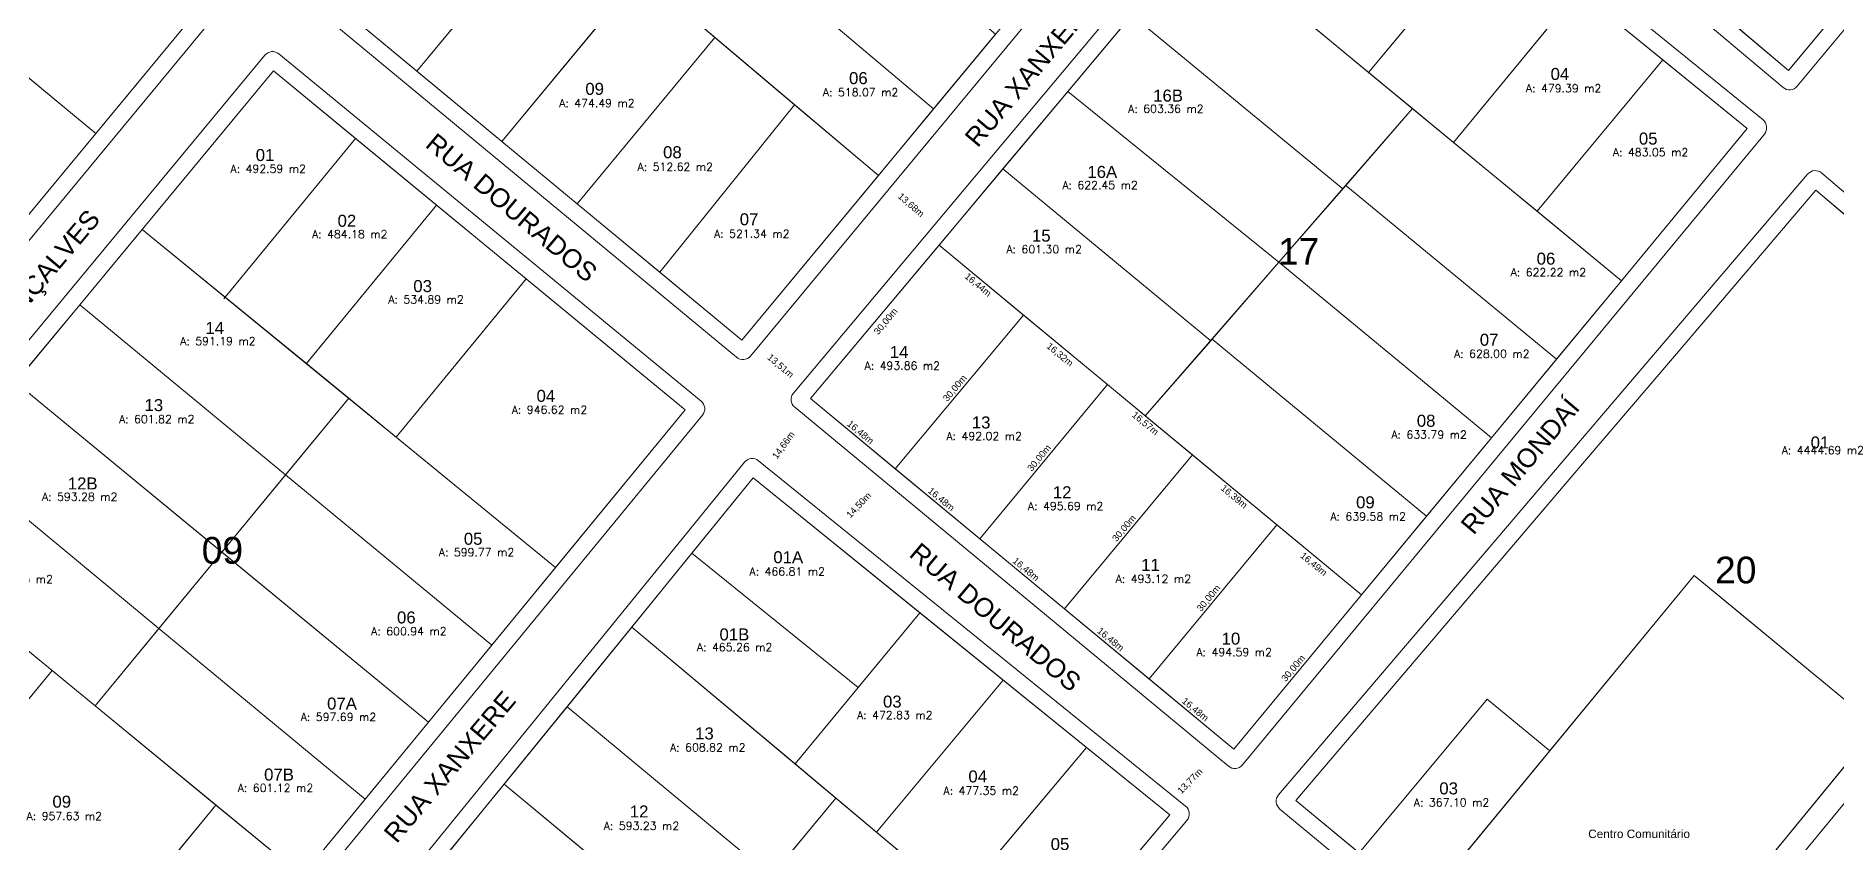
# Model space of a CAD drawing. Header units: metres. Extents: x 3808 to 8215, y 2374 to 6187.
# Drawn here: x 7565.6 to 7835.6, y 5148.4 to 5269.4 of the extents above; entities that cross this region are included whole.
import ezdxf
from ezdxf.enums import TextEntityAlignment as Align

# ---------------------------------------------------------------- set-up
doc = ezdxf.new("R2010")
doc.units = ezdxf.units.M
for name, color, linetype in [('0 - Cotas', 7, 'Continuous'), ('ESPECARQ', 7, 'Continuous'), ('Lotes_Existentes', 7, 'Continuous'), ('nlote', 7, 'Continuous'), ('NOME RUA', 7, 'Continuous'), ('n°quadra', 7, 'Continuous'), ('UNIDADE', 7, 'Continuous')]:
    doc.layers.add(name, color=color, linetype=linetype)
doc.layers.add('Lotes_Boundary', color=7, linetype='Continuous', lineweight=30)
doc.layers.add('MEIO_FIO', color=252, linetype='Continuous', lineweight=0)
doc.layers.get('UNIDADE').off()
doc.styles.add('Arial', font='arial.ttf')
doc.styles.add('REGUA100', font='arial.ttf')
doc.styles.add('REGUA60', font='romans.shx', dxfattribs={"width": 1.4})
doc.dimstyles.new('Copy(2) of ISO-25', dxfattribs={"dimtxt": 1, "dimasz": 2.5, "dimexe": 1.25, "dimexo": 0.625, "dimgap": 0.2, "dimtad": 1, "dimtoh": 1, "dimlfac": 1, "dimzin": 1, "dimtxsty": 'Arial', "dimblk": 'NONE', "dimcen": 0, "dimse1": 1, "dimse2": 1, "dimsd1": 1, "dimsd2": 1, "dimclrt": 256, "dimaunit": 1, "dimadec": 3, "dimazin": 0, "dimtfac": 1, "dimtmove": 0, "dimatfit": 3, "dimldrblk": 'NONE', "dimfxl": 1, "dimtolj": 1, "dimtzin": 0, "dimarcsym": 0})

# ---------------------------------------------------------------- blocks, each defined once
blk = doc.blocks.new('INDUNI1')
at = {"color": 0, "lineweight": 0, "style": 'REGUA100', "width": 1.4, "flags": 8}
for tag, p in [('NOME1', (0, 0)), ('NOME2', (0, -4.29))]:
    blk.add_attdef(tag, text='', height=2.5, dxfattribs=at).set_placement(p, align=Align.CENTER)
at = {"layer": 'ESPECARQ', "color": 3, "lineweight": 0, "style": 'REGUA60', "width": 1.4}
blk.add_attdef('AREA', text='', height=25, dxfattribs=at).set_placement((0, -7.81), align=Align.CENTER)
at = {"layer": 'ESPECARQ', "lineweight": 0, "style": 'REGUA60', "width": 1.4, "flags": 8}
for tag, p in [('PISO', (0, -10.31)), ('REVPAR', (0, -12.81)), ('PEDIR', (0, -15.31))]:
    blk.add_attdef(tag, text='', height=1.5, dxfattribs=at).set_placement(p, align=Align.CENTER)
blk = doc.blocks.new('*D11749')
at = {"layer": 'Defpoints', "color": 0, "transparency": 16777216}
for p in [(7726.21, 5217.14), (7726.21, 5217.14), (7707.09, 5194.02)]:
    blk.add_point(p, dxfattribs=at)
at = {"layer": '0 - Cotas', "lineweight": 5, "transparency": 16777216, "insert": (7716.03, 5206.09), "char_height": 1, "attachment_point": 5, "rotation": 50.4043, "style": 'Arial'}
blk.add_mtext('\\A1;30,00m', dxfattribs=at)
blk = doc.blocks.new('_None')
blk = doc.blocks.new('*D11750')
at = {"layer": 'Defpoints', "color": 0, "transparency": 16777216}
for p in [(7713.63, 5227.54), (7724.96, 5215.63), (7726.21, 5217.14)]:
    blk.add_point(p, dxfattribs=at)
at = {"layer": '0 - Cotas', "lineweight": 5, "transparency": 16777216, "insert": (7719.04, 5221.57), "char_height": 1, "attachment_point": 5, "rotation": 320.4043, "style": 'Arial'}
blk.add_mtext('\\A1;16,32m', dxfattribs=at)
blk = doc.blocks.new('*D11751')
at = {"layer": 'Defpoints', "color": 0, "transparency": 16777216}
for p in [(7713.63, 5227.54), (7694.39, 5204.53), (7694.39, 5204.53)]:
    blk.add_point(p, dxfattribs=at)
at = {"layer": '0 - Cotas', "lineweight": 5, "transparency": 16777216, "insert": (7703.39, 5216.55), "char_height": 1, "attachment_point": 5, "rotation": 50.1009, "style": 'Arial'}
blk.add_mtext('\\A1;30,00m', dxfattribs=at)
blk = doc.blocks.new('*D11752')
at = {"layer": 'Defpoints', "color": 0, "transparency": 16777216}
for p in [(7700.96, 5238.02), (7681.69, 5215.03), (7683.28, 5213.7)]:
    blk.add_point(p, dxfattribs=at)
at = {"layer": '0 - Cotas', "lineweight": 5, "transparency": 16777216, "insert": (7693.02, 5226.56), "char_height": 1, "attachment_point": 5, "rotation": 50.0308, "style": 'Arial'}
blk.add_mtext('\\A1;30,00m', dxfattribs=at)
blk = doc.blocks.new('*D11753')
at = {"layer": 'Defpoints', "color": 0, "transparency": 16777216}
for p in [(7700.96, 5238.02), (7712.53, 5226.21), (7713.63, 5227.54)]:
    blk.add_point(p, dxfattribs=at)
at = {"layer": '0 - Cotas', "lineweight": 5, "transparency": 16777216, "insert": (7706.76, 5232.02), "char_height": 1, "attachment_point": 5, "rotation": 320.4043, "style": 'Arial'}
blk.add_mtext('\\A1;16,44m', dxfattribs=at)
blk = doc.blocks.new('*D11754')
at = {"layer": 'Defpoints', "color": 0, "transparency": 16777216}
for p in [(7681.69, 5215.03), (7694.39, 5204.53), (7694.39, 5204.53)]:
    blk.add_point(p, dxfattribs=at)
at = {"layer": '0 - Cotas', "lineweight": 5, "transparency": 16777216, "insert": (7689.13, 5209.92), "char_height": 1, "attachment_point": 5, "rotation": 320.4043, "style": 'Arial'}
blk.add_mtext('\\A1;16,48m', dxfattribs=at)
blk = doc.blocks.new('*D11755')
at = {"layer": 'Defpoints', "color": 0, "transparency": 16777216}
for p in [(7694.39, 5204.53), (7707.09, 5194.02), (7707.09, 5194.02)]:
    blk.add_point(p, dxfattribs=at)
at = {"layer": '0 - Cotas', "lineweight": 5, "transparency": 16777216, "insert": (7701.25, 5199.89), "char_height": 1, "attachment_point": 5, "rotation": 320.4043, "style": 'Arial'}
blk.add_mtext('\\A1;16,48m', dxfattribs=at)
blk = doc.blocks.new('*D11756')
at = {"layer": 'Defpoints', "color": 0, "transparency": 16777216}
for p in [(7707.09, 5194.02), (7719.78, 5183.52), (7719.78, 5183.52)]:
    blk.add_point(p, dxfattribs=at)
at = {"layer": '0 - Cotas', "lineweight": 5, "transparency": 16777216, "insert": (7713.95, 5189.39), "char_height": 1, "attachment_point": 5, "rotation": 320.4043, "style": 'Arial'}
blk.add_mtext('\\A1;16,48m', dxfattribs=at)
blk = doc.blocks.new('*D11757')
at = {"layer": 'Defpoints', "color": 0, "transparency": 16777216}
for p in [(7726.21, 5217.14), (7737.86, 5205.24), (7738.97, 5206.58)]:
    blk.add_point(p, dxfattribs=at)
at = {"layer": '0 - Cotas', "lineweight": 5, "transparency": 16777216, "insert": (7731.85, 5211.26), "char_height": 1, "attachment_point": 5, "rotation": 320.4043, "style": 'Arial'}
blk.add_mtext('\\A1;16,57m', dxfattribs=at)
blk = doc.blocks.new('*D11758')
at = {"layer": 'Defpoints', "color": 0, "transparency": 16777216}
for p in [(7738.97, 5206.58), (7719.78, 5183.52), (7719.78, 5183.52)]:
    blk.add_point(p, dxfattribs=at)
at = {"layer": '0 - Cotas', "lineweight": 5, "transparency": 16777216, "insert": (7728.76, 5195.56), "char_height": 1, "attachment_point": 5, "rotation": 50.2409, "style": 'Arial'}
blk.add_mtext('\\A1;30,00m', dxfattribs=at)
blk = doc.blocks.new('*D11759')
at = {"layer": 'Defpoints', "color": 0, "transparency": 16777216}
for p in [(7738.97, 5206.58), (7751.6, 5196.13), (7750.52, 5194.82)]:
    blk.add_point(p, dxfattribs=at)
at = {"layer": '0 - Cotas', "lineweight": 5, "transparency": 16777216, "insert": (7745.16, 5200.29), "char_height": 1, "attachment_point": 5, "rotation": 320.4043, "style": 'Arial'}
blk.add_mtext('\\A1;16,39m', dxfattribs=at)
blk = doc.blocks.new('*D11760')
at = {"layer": 'Defpoints', "color": 0, "transparency": 16777216}
for p in [(7751.6, 5196.13), (7732.48, 5173.02), (7732.48, 5173.02)]:
    blk.add_point(p, dxfattribs=at)
at = {"layer": '0 - Cotas', "lineweight": 5, "transparency": 16777216, "insert": (7741.43, 5185.09), "char_height": 1, "attachment_point": 5, "rotation": 50.4043, "style": 'Arial'}
blk.add_mtext('\\A1;30,00m', dxfattribs=at)
blk = doc.blocks.new('*D11761')
at = {"layer": 'Defpoints', "color": 0, "transparency": 16777216}
for p in [(7719.78, 5183.52), (7732.48, 5173.02), (7732.48, 5173.02)]:
    blk.add_point(p, dxfattribs=at)
at = {"layer": '0 - Cotas', "lineweight": 5, "transparency": 16777216, "insert": (7726.64, 5178.89), "char_height": 1, "attachment_point": 5, "rotation": 320.4043, "style": 'Arial'}
blk.add_mtext('\\A1;16,48m', dxfattribs=at)
blk = doc.blocks.new('*D11762')
at = {"layer": 'Defpoints', "color": 0, "transparency": 16777216}
for p in [(7732.48, 5173.02), (7745.18, 5162.51), (7745.18, 5162.51)]:
    blk.add_point(p, dxfattribs=at)
at = {"layer": '0 - Cotas', "lineweight": 5, "transparency": 16777216, "insert": (7739.34, 5168.38), "char_height": 1, "attachment_point": 5, "rotation": 320.4043, "style": 'Arial'}
blk.add_mtext('\\A1;16,48m', dxfattribs=at)
blk = doc.blocks.new('*D11763')
at = {"layer": 'Defpoints', "color": 0, "transparency": 16777216}
for p in [(7764.31, 5185.62), (7764.31, 5185.62), (7745.18, 5162.51)]:
    blk.add_point(p, dxfattribs=at)
at = {"layer": '0 - Cotas', "lineweight": 5, "transparency": 16777216, "insert": (7754.13, 5174.58), "char_height": 1, "attachment_point": 5, "rotation": 50.381, "style": 'Arial'}
blk.add_mtext('\\A1;30,00m', dxfattribs=at)
blk = doc.blocks.new('*D11764')
at = {"layer": 'Defpoints', "color": 0, "transparency": 16777216}
for p in [(7751.6, 5196.13), (7764.31, 5185.62), (7763.11, 5184.16)]:
    blk.add_point(p, dxfattribs=at)
at = {"layer": '0 - Cotas', "lineweight": 5, "transparency": 16777216, "insert": (7757.1, 5190.17), "char_height": 1, "attachment_point": 5, "rotation": 320.4043, "style": 'Arial'}
blk.add_mtext('\\A1;16,49m', dxfattribs=at)
blk = doc.blocks.new('*D11765')
at = {"layer": 'Defpoints', "color": 0, "transparency": 16777216}
for p in [(7744.82, 5162.86), (7745.18, 5162.51), (7735.57, 5152.66)]:
    blk.add_point(p, dxfattribs=at)
at = {"layer": '0 - Cotas', "lineweight": 5, "transparency": 16777216, "insert": (7738.64, 5157.67), "char_height": 1, "attachment_point": 5, "rotation": 45.7162, "style": 'Arial'}
blk.add_mtext('\\A1;13,77m', dxfattribs=at)
blk = doc.blocks.new('*D11766')
at = {"layer": 'Defpoints', "color": 0, "transparency": 16777216}
for p in [(7681.69, 5215.03), (7683.04, 5214.05), (7673.11, 5203.15)]:
    blk.add_point(p, dxfattribs=at)
at = {"layer": '0 - Cotas', "lineweight": 5, "transparency": 16777216, "insert": (7677.69, 5208.01), "char_height": 1, "attachment_point": 5, "rotation": 54.1718, "style": 'Arial'}
blk.add_mtext('\\A1;14,66m', dxfattribs=at)
blk = doc.blocks.new('*D11767')
at = {"layer": 'Defpoints', "color": 0, "transparency": 16777216}
for p in [(7671.4, 5223.78), (7681.65, 5214.99), (7681.69, 5215.03)]:
    blk.add_point(p, dxfattribs=at)
at = {"layer": '0 - Cotas', "lineweight": 5, "transparency": 16777216, "insert": (7677.15, 5219.87), "char_height": 1, "attachment_point": 5, "rotation": 319.6256, "style": 'Arial'}
blk.add_mtext('\\A1;13,51m', dxfattribs=at)
blk = doc.blocks.new('*D11768')
at = {"layer": 'Defpoints', "color": 0, "transparency": 16777216}
for p in [(7691.86, 5248.46), (7702.2, 5239.5), (7701.55, 5238.75)]:
    blk.add_point(p, dxfattribs=at)
at = {"layer": '0 - Cotas', "lineweight": 5, "transparency": 16777216, "insert": (7696.72, 5243.99), "char_height": 1, "attachment_point": 5, "rotation": 319.0806, "style": 'Arial'}
blk.add_mtext('\\A1;13,68m', dxfattribs=at)
blk = doc.blocks.new('*D11769')
at = {"layer": 'Defpoints', "color": 0, "transparency": 16777216}
for p in [(7694.39, 5204.53), (7684.38, 5194.04), (7684.88, 5193.56)]:
    blk.add_point(p, dxfattribs=at)
at = {"layer": '0 - Cotas', "lineweight": 5, "transparency": 16777216, "insert": (7688.98, 5199.02), "char_height": 1, "attachment_point": 5, "rotation": 46.347, "style": 'Arial'}
blk.add_mtext('\\A1;14,50m', dxfattribs=at)

msp = doc.modelspace()

# ---------------------------------------------------------------- linework, layer by layer
at = {"layer": 'Lotes_Boundary', "lineweight": 5, "flags": 128}
for points in [[(7558.881, 5298.77), (7543.627, 5280.361), (7574.52, 5254.761), (7589.89, 5273.308)], [(7643.495, 5289.269), (7630.663, 5300.096), (7609.823, 5274.72), (7622.669, 5264.093)], [(7784.151, 5286.428), (7771.484, 5296.74), (7752.744, 5274.325), (7765.379, 5263.919)], [(7678.807, 5295.5), (7669.601, 5284.224), (7700.148, 5258.451), (7709.439, 5269.655)], [(7845.724, 5285.11), (7837.369, 5292.138), (7819.835, 5271.386), (7828.36, 5264.211)], [(7656.138, 5278.602), (7643.495, 5289.269), (7622.669, 5264.093), (7635.414, 5253.55)], [(7796.819, 5276.116), (7784.151, 5286.428), (7765.379, 5263.919), (7778.127, 5253.42)], [(7669.601, 5284.224), (7661.392, 5274.17), (7691.863, 5248.46), (7700.148, 5258.451)], [(7752.744, 5274.325), (7740.108, 5284.732), (7729.868, 5272.515), (7761.504, 5246.461), (7761.953, 5246.976), (7771.974, 5258.487), (7765.379, 5263.919)], [(7543.627, 5280.361), (7528.257, 5261.814), (7559.151, 5236.213), (7574.52, 5254.761)], [(7667.317, 5269.17), (7661.392, 5274.17), (7656.138, 5278.602), (7635.414, 5253.55), (7646.683, 5244.227)], [(7809.486, 5265.804), (7796.819, 5276.116), (7778.127, 5253.42), (7790.65, 5243.106)], [(7729.868, 5272.515), (7720.252, 5261.042), (7751.931, 5235.464), (7761.504, 5246.461)], [(7679.291, 5259.067), (7667.317, 5269.17), (7646.683, 5244.227), (7659.073, 5233.977)], [(7613.46, 5254.019), (7601.162, 5264.129), (7581.479, 5240.397), (7593.907, 5230.234)], [(7822.154, 5255.492), (7809.486, 5265.804), (7790.65, 5243.106), (7803.285, 5232.7)], [(7720.252, 5261.042), (7710.55, 5249.467), (7741.692, 5223.703), (7741.91, 5223.953), (7751.931, 5235.464)], [(7691.863, 5248.46), (7679.291, 5259.067), (7659.073, 5233.977), (7671.398, 5223.781)], [(7790.65, 5243.106), (7778.127, 5253.42), (7771.974, 5258.487), (7761.953, 5246.976), (7793.542, 5220.93), (7803.285, 5232.7)], [(7625.616, 5244.025), (7613.46, 5254.019), (7593.907, 5230.234), (7606.089, 5220.273)], [(7710.55, 5249.467), (7700.959, 5238.024), (7713.63, 5227.544), (7726.206, 5217.141), (7731.888, 5212.441), (7741.692, 5223.703)], [(7761.953, 5246.976), (7751.931, 5235.464), (7783.799, 5209.161), (7793.542, 5220.93)], [(7876.688, 5208.637), (7832.452, 5246.288), (7812.985, 5223.462), (7796.014, 5203.561), (7754.436, 5154.806), (7763.948, 5146.959), (7783.171, 5169.992), (7792.537, 5162.266), (7814.189, 5188.546), (7818.943, 5184.619), (7841.628, 5165.879), (7857.663, 5185.435)], [(7639.064, 5232.97), (7625.616, 5244.025), (7606.089, 5220.273), (7619.567, 5209.253)], [(7593.907, 5230.234), (7581.479, 5240.397), (7572.106, 5229.096), (7602.972, 5203.611), (7612.437, 5215.083), (7606.089, 5220.273)], [(7713.63, 5227.544), (7700.959, 5238.024), (7681.687, 5215.032), (7694.386, 5204.528)], [(7751.931, 5235.464), (7741.91, 5223.953), (7774.056, 5197.391), (7783.799, 5209.161)], [(7662.916, 5213.361), (7639.064, 5232.97), (7619.567, 5209.253), (7643.464, 5189.713)], [(7572.106, 5229.096), (7562.496, 5217.508), (7593.426, 5192.04), (7602.972, 5203.611)], [(7726.206, 5217.141), (7713.63, 5227.544), (7694.386, 5204.528), (7707.085, 5194.024)], [(7741.91, 5223.953), (7731.888, 5212.441), (7764.313, 5185.622), (7774.056, 5197.391)], [(7562.496, 5217.508), (7553.092, 5206.17), (7583.961, 5180.569), (7593.426, 5192.04)], [(7619.567, 5209.253), (7612.437, 5215.083), (7602.972, 5203.611), (7633.905, 5178.09), (7643.464, 5189.713)], [(7738.971, 5206.583), (7731.888, 5212.441), (7726.206, 5217.141), (7707.085, 5194.024), (7719.784, 5183.52)], [(7583.961, 5180.569), (7553.092, 5206.17), (7543.361, 5194.437), (7555.57, 5184.422), (7567.955, 5174.263), (7574.398, 5168.978)], [(7751.604, 5196.133), (7738.971, 5206.583), (7719.784, 5183.52), (7732.483, 5173.017)], [(7602.972, 5203.611), (7593.426, 5192.04), (7624.401, 5166.535), (7633.905, 5178.09)], [(7673.105, 5203.145), (7663.915, 5191.86), (7688.818, 5171.731), (7698.091, 5182.95)], [(7764.313, 5185.622), (7751.604, 5196.133), (7732.483, 5173.017), (7745.182, 5162.513)], [(7593.426, 5192.04), (7583.961, 5180.569), (7614.929, 5155.019), (7624.401, 5166.535)], [(7688.818, 5171.731), (7663.915, 5191.86), (7654.902, 5180.793), (7667.134, 5170.544), (7679.365, 5160.295)], [(7841.628, 5165.879), (7818.943, 5184.619), (7814.189, 5188.546), (7773.461, 5139.112), (7801.031, 5116.37)], [(7567.955, 5174.263), (7555.57, 5184.422), (7536.446, 5161.217), (7548.808, 5151.029)], [(7710.583, 5172.852), (7698.091, 5182.95), (7679.365, 5160.295), (7691.596, 5150.046)], [(7583.961, 5180.569), (7574.398, 5168.978), (7592.518, 5154.115), (7605.456, 5143.503), (7614.929, 5155.019)], [(7679.365, 5160.295), (7667.134, 5170.544), (7654.902, 5180.793), (7645.183, 5168.858), (7675.788, 5143.482), (7685.48, 5155.171)], [(7574.398, 5168.978), (7567.955, 5174.263), (7548.808, 5151.029), (7573.324, 5130.825), (7592.518, 5154.115)], [(7723.076, 5162.754), (7710.583, 5172.852), (7691.596, 5150.046), (7703.827, 5139.797)], [(7645.183, 5168.858), (7635.745, 5157.268), (7666.248, 5131.976), (7675.788, 5143.482)], [(7792.537, 5162.266), (7783.171, 5169.992), (7763.948, 5146.959), (7773.461, 5139.112)], [(7723.076, 5162.754), (7703.827, 5139.797), (7716.058, 5129.548), (7735.569, 5152.656)], [(7635.745, 5157.268), (7626.076, 5145.395), (7656.698, 5120.459), (7666.248, 5131.976)], [(7605.456, 5143.503), (7592.518, 5154.115), (7573.324, 5130.825), (7586.26, 5120.164)], [(7703.827, 5139.797), (7691.596, 5150.046), (7685.48, 5155.171), (7675.788, 5143.482), (7706.406, 5118.117), (7716.058, 5129.548)]]:
    msp.add_lwpolyline(points, close=True, dxfattribs=at)
at = {"layer": 'Lotes_Existentes', "linetype": 'Continuous', "lineweight": 5}
for p, q in [((7747.991, 5316.145), (7671.398, 5223.781)), ((7638.9, 5310.126), (7700.148, 5258.451)), ((7512.967, 5305.768), (7574.52, 5254.761)), ((7643.495, 5289.269), (7622.669, 5264.093)), ((7656.138, 5278.602), (7635.414, 5253.55)), ((7671.398, 5223.781), (7609.823, 5274.72)), ((7589.89, 5273.308), (7513.042, 5180.571)), ((7667.317, 5269.17), (7646.683, 5244.227)), ((7524.188, 5171.319), (7601.162, 5264.129)), ((7601.162, 5264.129), (7662.916, 5213.361)), ((7679.291, 5259.067), (7659.073, 5233.977)), ((7593.713, 5229.998), (7613.46, 5254.019)), ((7606.054, 5220.23), (7625.605, 5244.012)), ((7581.479, 5240.397), (7643.464, 5189.713)), ((7619.567, 5209.253), (7639.118, 5233.035)), ((7562.496, 5217.508), (7624.401, 5166.535)), ((7612.437, 5215.083), (7574.398, 5168.978)), ((7662.916, 5213.361), (7624.401, 5166.535)), ((7597.893, 5110.787), (7673.105, 5203.145)), ((7673.105, 5203.145), (7735.569, 5152.656)), ((7543.361, 5194.437), (7605.456, 5143.503)), ((7567.955, 5174.263), (7548.808, 5151.029)), ((7592.518, 5154.115), (7573.324, 5130.825)), ((7735.569, 5152.656), (7716.058, 5129.548))]:
    msp.add_line(p, q, dxfattribs=at)
at = {"layer": 'Lotes_Existentes', "lineweight": 5}
for p, q in [((7828.36, 5264.211), (7766.343, 5316.407)), ((7681.687, 5215.032), (7758.816, 5307.052)), ((7758.816, 5307.052), (7822.154, 5255.492)), ((7863.088, 5306.008), (7828.36, 5264.211)), ((7784.151, 5286.428), (7765.379, 5263.919)), ((7740.108, 5284.732), (7803.285, 5232.7)), ((7661.392, 5274.17), (7691.863, 5248.46)), ((7796.819, 5276.116), (7778.127, 5253.42)), ((7729.868, 5272.515), (7761.504, 5246.461)), ((7809.486, 5265.804), (7790.65, 5243.106)), ((7751.931, 5235.464), (7720.252, 5261.042)), ((7771.974, 5258.487), (7731.888, 5212.441)), ((7822.154, 5255.492), (7803.285, 5232.7)), ((7741.692, 5223.703), (7710.55, 5249.467)), ((7761.953, 5246.976), (7793.542, 5220.93)), ((7812.985, 5223.462), (7832.451, 5246.288)), ((7876.688, 5208.637), (7832.452, 5246.288)), ((7764.313, 5185.622), (7700.959, 5238.024)), ((7751.931, 5235.464), (7783.799, 5209.161)), ((7764.313, 5185.622), (7803.285, 5232.7)), ((7572.106, 5229.096), (7602.972, 5203.611)), ((7694.386, 5204.528), (7713.63, 5227.544)), ((7741.91, 5223.953), (7774.056, 5197.391)), ((7796.014, 5203.561), (7812.985, 5223.462)), ((7745.182, 5162.513), (7681.687, 5215.032)), ((7707.085, 5194.024), (7726.206, 5217.141)), ((7583.961, 5180.569), (7553.092, 5206.17)), ((7719.784, 5183.52), (7738.971, 5206.583)), ((7633.905, 5178.09), (7602.972, 5203.611)), ((7796.014, 5203.561), (7754.436, 5154.806)), ((7732.483, 5173.017), (7751.604, 5196.133)), ((7663.915, 5191.86), (7688.818, 5171.731)), ((7814.189, 5188.546), (7773.461, 5139.112)), ((7814.189, 5188.546), (7841.628, 5165.879)), ((7764.313, 5185.622), (7745.182, 5162.513)), ((7679.365, 5160.295), (7698.091, 5182.95)), ((7614.929, 5155.019), (7583.961, 5180.569)), ((7654.902, 5180.793), (7716.058, 5129.548)), ((7691.596, 5150.046), (7710.583, 5172.852)), ((7645.183, 5168.858), (7675.788, 5143.482)), ((7763.948, 5146.959), (7783.171, 5169.992)), ((7783.171, 5169.992), (7792.537, 5162.266)), ((7605.456, 5143.503), (7624.401, 5166.535)), ((7801.031, 5116.37), (7841.628, 5165.879)), ((7703.827, 5139.797), (7723.076, 5162.754)), ((7635.745, 5157.268), (7666.248, 5131.976)), ((7647.148, 5108.941), (7685.48, 5155.171)), ((7773.461, 5139.112), (7754.436, 5154.806))]:
    msp.add_line(p, q, dxfattribs=at)
at = {"layer": 'MEIO_FIO', "lineweight": 5}
for p, q in [((7750.55, 5315.315), (7672.684, 5221.417)), ((7827.521, 5261.65), (7763.976, 5315.131)), ((7679.125, 5215.867), (7757.534, 5309.413)), ((7759.63, 5309.613), (7824.514, 5256.795)), ((7865.646, 5305.175), (7829.64, 5261.839)), ((7592.456, 5272.486), (7514.331, 5178.207)), ((7670.574, 5221.219), (7607.462, 5273.429)), ((7521.624, 5172.143), (7599.873, 5266.491)), ((7601.98, 5266.693), (7665.276, 5214.657)), ((7824.722, 5254.675), (7746.471, 5160.148)), ((7831.198, 5248.671), (7751.874, 5155.655)), ((7879.926, 5209.164), (7833.311, 5248.839)), ((7665.482, 5212.546), (7587.555, 5117.803)), ((7744.359, 5159.949), (7679.318, 5213.747)), ((7880.111, 5207.067), (7802.963, 5113.48)), ((7595.329, 5111.598), (7671.796, 5205.497)), ((7673.902, 5205.716), (7737.935, 5153.958)), ((7752.061, 5153.524), (7800.851, 5113.277)), ((7738.138, 5151.824), (7659.288, 5058.436))]:
    msp.add_line(p, q, dxfattribs=at)
for centre, start, end in [((7601.028, 5265.534), 50.57661, 140.32902), ((7828.486, 5262.798), 229.91488, 320.27836), ((7823.567, 5255.631), 320.38104, 50.8529), ((7832.339, 5247.697), 49.59745, 139.54249), ((7671.53, 5222.374), 230.40025, 320.33246), ((7680.274, 5214.903), 140.03081, 230.40428), ((7664.324, 5213.499), 320.5623, 50.57661), ((7672.959, 5204.55), 51.05126, 140.84221), ((7745.315, 5161.105), 230.40428, 320.38104), ((7753.015, 5154.681), 139.54249, 230.48112), ((7736.992, 5152.791), 319.82443, 51.05126)]:
    msp.add_arc(centre, 1.5, start, end, dxfattribs=at)

# ---------------------------------------------------------------- block references
at = {"layer": 'UNIDADE', "lineweight": 5}
ref = msp.add_blockref('INDUNI1', (7689.197, 5266.585), dxfattribs=dict(at, xscale=0.8, yscale=0.8, zscale=0.5))
ref.add_attrib('AREA', 'A: 518.07 m2', dxfattribs={"layer": 'ESPECARQ', "lineweight": 0, "height": 1.2, "style": 'REGUA60'}).set_placement((7689.197, 5260.335), align=Align.CENTER)
ref = msp.add_blockref('INDUNI1', (7794.617, 5267.186), dxfattribs=dict(at, xscale=0.8, yscale=0.8, zscale=0.05))
ref.add_attrib('AREA', 'A: 479.39 m2', dxfattribs={"layer": 'ESPECARQ', "lineweight": 0, "height": 1.2, "style": 'REGUA60'}).set_placement((7794.617, 5260.935), align=Align.CENTER)
ref = msp.add_blockref('INDUNI1', (7649.662, 5264.974), dxfattribs=dict(at, xscale=0.8, yscale=0.8, zscale=0.5))
ref.add_attrib('AREA', 'A: 474.49 m2', dxfattribs={"layer": 'ESPECARQ', "lineweight": 0, "height": 1.2, "style": 'REGUA60'}).set_placement((7649.662, 5258.724), align=Align.CENTER)
ref = msp.add_blockref('INDUNI1', (7734.976, 5264.115), dxfattribs=dict(at, xscale=0.8, yscale=0.8, zscale=0.05))
ref.add_attrib('AREA', 'A: 603.36 m2', dxfattribs={"layer": 'ESPECARQ', "lineweight": 0, "height": 1.2, "style": 'REGUA60'}).set_placement((7734.976, 5257.864), align=Align.CENTER)
ref = msp.add_blockref('INDUNI1', (7807.653, 5257.592), dxfattribs=dict(at, xscale=0.8, yscale=0.8, zscale=0.05))
ref.add_attrib('AREA', 'A: 483.05 m2', dxfattribs={"layer": 'ESPECARQ', "lineweight": 0, "height": 1.2, "style": 'REGUA60'}).set_placement((7807.653, 5251.341), align=Align.CENTER)
ref = msp.add_blockref('INDUNI1', (7600.373, 5255.132), dxfattribs=dict(at, xscale=0.8, yscale=0.8, zscale=0.5))
ref.add_attrib('AREA', 'A: 492.59 m2', dxfattribs={"layer": 'ESPECARQ', "lineweight": 0, "height": 1.2, "style": 'REGUA60'}).set_placement((7600.373, 5248.881), align=Align.CENTER)
ref = msp.add_blockref('INDUNI1', (7661.409, 5255.427), dxfattribs=dict(at, xscale=0.8, yscale=0.8, zscale=0.5))
ref.add_attrib('AREA', 'A: 512.62 m2', dxfattribs={"layer": 'ESPECARQ', "lineweight": 0, "height": 1.2, "style": 'REGUA60'}).set_placement((7661.409, 5249.176), align=Align.CENTER)
ref = msp.add_blockref('INDUNI1', (7725.104, 5252.678), dxfattribs=dict(at, xscale=0.8, yscale=0.8, zscale=0.05))
ref.add_attrib('AREA', 'A: 622.45 m2', dxfattribs={"layer": 'ESPECARQ', "lineweight": 0, "height": 1.2, "style": 'REGUA60'}).set_placement((7725.104, 5246.427), align=Align.CENTER)
ref = msp.add_blockref('INDUNI1', (7612.594, 5245.311), dxfattribs=dict(at, xscale=0.8, yscale=0.8, zscale=0.5))
ref.add_attrib('AREA', 'A: 484.18 m2', dxfattribs={"layer": 'ESPECARQ', "lineweight": 0, "height": 1.2, "style": 'REGUA60'}).set_placement((7612.594, 5239.06), align=Align.CENTER)
ref = msp.add_blockref('INDUNI1', (7672.879, 5245.398), dxfattribs=dict(at, xscale=0.8, yscale=0.8, zscale=0.5))
ref.add_attrib('AREA', 'A: 521.34 m2', dxfattribs={"layer": 'ESPECARQ', "lineweight": 0, "height": 1.2, "style": 'REGUA60'}).set_placement((7672.879, 5239.147), align=Align.CENTER)
ref = msp.add_blockref('INDUNI1', (7716.716, 5243.069), dxfattribs=dict(at, xscale=0.8, yscale=0.8, zscale=0.05))
ref.add_attrib('AREA', 'A: 601.30 m2', dxfattribs={"layer": 'ESPECARQ', "lineweight": 0, "height": 1.2, "style": 'REGUA60'}).set_placement((7716.716, 5236.818), align=Align.CENTER)
ref = msp.add_blockref('INDUNI1', (7792.329, 5239.613), dxfattribs=dict(at, xscale=0.8, yscale=0.8, zscale=0.05))
ref.add_attrib('AREA', 'A: 622.22 m2', dxfattribs={"layer": 'ESPECARQ', "lineweight": 0, "height": 1.2, "style": 'REGUA60'}).set_placement((7792.329, 5233.362), align=Align.CENTER)
ref = msp.add_blockref('INDUNI1', (7624.036, 5235.539), dxfattribs=dict(at, xscale=0.8, yscale=0.8, zscale=0.5))
ref.add_attrib('AREA', 'A: 534.89 m2', dxfattribs={"layer": 'ESPECARQ', "lineweight": 0, "height": 1.2, "style": 'REGUA60'}).set_placement((7624.036, 5229.288), align=Align.CENTER)
ref = msp.add_blockref('INDUNI1', (7592.83, 5229.307), dxfattribs=dict(at, xscale=0.8, yscale=0.8, zscale=0.5))
ref.add_attrib('AREA', 'A: 591.19 m2', dxfattribs={"layer": 'ESPECARQ', "lineweight": 0, "height": 1.2, "style": 'REGUA60'}).set_placement((7592.83, 5223.056), align=Align.CENTER)
ref = msp.add_blockref('INDUNI1', (7695.449, 5225.619), dxfattribs=dict(at, xscale=0.8, yscale=0.8, zscale=0.05))
ref.add_attrib('AREA', 'A: 493.86 m2', dxfattribs={"layer": 'ESPECARQ', "lineweight": 0, "height": 1.2, "style": 'REGUA60'}).set_placement((7695.449, 5219.369), align=Align.CENTER)
ref = msp.add_blockref('INDUNI1', (7783.844, 5227.398), dxfattribs=dict(at, xscale=0.8, yscale=0.8, zscale=0.05))
ref.add_attrib('AREA', 'A: 628.00 m2', dxfattribs={"layer": 'ESPECARQ', "lineweight": 0, "height": 1.2, "style": 'REGUA60'}).set_placement((7783.844, 5221.147), align=Align.CENTER)
ref = msp.add_blockref('INDUNI1', (7583.655, 5217.613), dxfattribs=dict(at, xscale=0.8, yscale=0.8, zscale=0.5))
ref.add_attrib('AREA', 'A: 601.82 m2', dxfattribs={"layer": 'ESPECARQ', "lineweight": 0, "height": 1.2, "style": 'REGUA60'}).set_placement((7583.655, 5211.362), align=Align.CENTER)
ref = msp.add_blockref('INDUNI1', (7642.544, 5219.021), dxfattribs=dict(at, xscale=0.8, yscale=0.8, zscale=0.5))
ref.add_attrib('AREA', 'A: 946.62 m2', dxfattribs={"layer": 'ESPECARQ', "lineweight": 0, "height": 1.2, "style": 'REGUA60'}).set_placement((7642.544, 5212.77), align=Align.CENTER)
ref = msp.add_blockref('INDUNI1', (7707.725, 5215.079), dxfattribs=dict(at, xscale=0.8, yscale=0.8, zscale=0.05))
ref.add_attrib('AREA', 'A: 492.02 m2', dxfattribs={"layer": 'ESPECARQ', "lineweight": 0, "height": 1.2, "style": 'REGUA60'}).set_placement((7707.725, 5208.828), align=Align.CENTER)
ref = msp.add_blockref('INDUNI1', (7774.442, 5215.283), dxfattribs=dict(at, xscale=0.8, yscale=0.8, zscale=0.05))
ref.add_attrib('AREA', 'A: 633.79 m2', dxfattribs={"layer": 'ESPECARQ', "lineweight": 0, "height": 1.2, "style": 'REGUA60'}).set_placement((7774.442, 5209.033), align=Align.CENTER)
ref = msp.add_blockref('INDUNI1', (7833.483, 5212.952), dxfattribs=dict(at, xscale=0.8, yscale=0.8, zscale=0.05))
ref.add_attrib('AREA', 'A: 4444.69 m2', dxfattribs={"layer": 'ESPECARQ', "lineweight": 0, "height": 1.2, "style": 'REGUA60'}).set_placement((7833.483, 5206.702), align=Align.CENTER)
ref = msp.add_blockref('INDUNI1', (7572.103, 5205.981), dxfattribs=dict(at, xscale=0.8, yscale=0.8, zscale=0.5))
ref.add_attrib('AREA', 'A: 593.28 m2', dxfattribs={"layer": 'ESPECARQ', "lineweight": 0, "height": 1.2, "style": 'REGUA60'}).set_placement((7572.103, 5199.73), align=Align.CENTER)
ref = msp.add_blockref('INDUNI1', (7719.943, 5204.588), dxfattribs=dict(at, xscale=0.8, yscale=0.8, zscale=0.05))
ref.add_attrib('AREA', 'A: 495.69 m2', dxfattribs={"layer": 'ESPECARQ', "lineweight": 0, "height": 1.2, "style": 'REGUA60'}).set_placement((7719.943, 5198.337), align=Align.CENTER)
ref = msp.add_blockref('INDUNI1', (7765.299, 5203.011), dxfattribs=dict(at, xscale=0.8, yscale=0.8, zscale=0.05))
ref.add_attrib('AREA', 'A: 639.58 m2', dxfattribs={"layer": 'ESPECARQ', "lineweight": 0, "height": 1.2, "style": 'REGUA60'}).set_placement((7765.299, 5196.761), align=Align.CENTER)
ref = msp.add_blockref('INDUNI1', (7631.606, 5197.665), dxfattribs=dict(at, xscale=0.8, yscale=0.8, zscale=0.5))
ref.add_attrib('AREA', 'A: 599.77 m2', dxfattribs={"layer": 'ESPECARQ', "lineweight": 0, "height": 1.2, "style": 'REGUA60'}).set_placement((7631.606, 5191.414), align=Align.CENTER)
ref = msp.add_blockref('INDUNI1', (7562.422, 5193.625), dxfattribs=dict(at, xscale=0.8, yscale=0.8, zscale=0.5))
ref.add_attrib('AREA', 'A: 607.25 m2', dxfattribs={"layer": 'ESPECARQ', "lineweight": 0, "height": 1.2, "style": 'REGUA60'}).set_placement((7562.422, 5187.374), align=Align.CENTER)
ref = msp.add_blockref('INDUNI1', (7678.191, 5194.769), dxfattribs=dict(at, xscale=0.8, yscale=0.8, zscale=0.05))
ref.add_attrib('AREA', 'A: 466.81 m2', dxfattribs={"layer": 'ESPECARQ', "lineweight": 0, "height": 1.2, "style": 'REGUA60'}).set_placement((7678.191, 5188.518), align=Align.CENTER)
ref = msp.add_blockref('INDUNI1', (7733.095, 5193.677), dxfattribs=dict(at, xscale=0.8, yscale=0.8, zscale=0.05))
ref.add_attrib('AREA', 'A: 493.12 m2', dxfattribs={"layer": 'ESPECARQ', "lineweight": 0, "height": 1.2, "style": 'REGUA60'}).set_placement((7733.095, 5187.427), align=Align.CENTER)
ref = msp.add_blockref('INDUNI1', (7621.465, 5185.825), dxfattribs=dict(at, xscale=0.8, yscale=0.8, zscale=0.5))
ref.add_attrib('AREA', 'A: 600.94 m2', dxfattribs={"layer": 'ESPECARQ', "lineweight": 0, "height": 1.2, "style": 'REGUA60'}).set_placement((7621.465, 5179.574), align=Align.CENTER)
ref = msp.add_blockref('INDUNI1', (7670.308, 5183.432), dxfattribs=dict(at, xscale=0.8, yscale=0.8, zscale=0.05))
ref.add_attrib('AREA', 'A: 465.26 m2', dxfattribs={"layer": 'ESPECARQ', "lineweight": 0, "height": 1.2, "style": 'REGUA60'}).set_placement((7670.308, 5177.182), align=Align.CENTER)
ref = msp.add_blockref('INDUNI1', (7745.211, 5182.685), dxfattribs=dict(at, xscale=0.8, yscale=0.8, zscale=0.05))
ref.add_attrib('AREA', 'A: 494.59 m2', dxfattribs={"layer": 'ESPECARQ', "lineweight": 0, "height": 1.2, "style": 'REGUA60'}).set_placement((7745.211, 5176.435), align=Align.CENTER)
ref = msp.add_blockref('INDUNI1', (7610.9, 5172.975), dxfattribs=dict(at, xscale=0.8, yscale=0.8, zscale=0.5))
ref.add_attrib('AREA', 'A: 597.69 m2', dxfattribs={"layer": 'ESPECARQ', "lineweight": 0, "height": 1.2, "style": 'REGUA60'}).set_placement((7610.9, 5166.724), align=Align.CENTER)
ref = msp.add_blockref('INDUNI1', (7694.321, 5173.267), dxfattribs=dict(at, xscale=0.8, yscale=0.8, zscale=0.5))
ref.add_attrib('AREA', 'A: 472.83 m2', dxfattribs={"layer": 'ESPECARQ', "lineweight": 0, "height": 1.2, "style": 'REGUA60'}).set_placement((7694.321, 5167.017), align=Align.CENTER)
ref = msp.add_blockref('INDUNI1', (7666.281, 5168.412), dxfattribs=dict(at, xscale=0.8, yscale=0.8, zscale=0.5))
ref.add_attrib('AREA', 'A: 608.82 m2', dxfattribs={"layer": 'ESPECARQ', "lineweight": 0, "height": 1.2, "style": 'REGUA60'}).set_placement((7666.281, 5162.161), align=Align.CENTER)
ref = msp.add_blockref('INDUNI1', (7601.459, 5162.337), dxfattribs=dict(at, xscale=0.8, yscale=0.8, zscale=0.5))
ref.add_attrib('AREA', 'A: 601.12 m2', dxfattribs={"layer": 'ESPECARQ', "lineweight": 0, "height": 1.2, "style": 'REGUA60'}).set_placement((7601.459, 5156.086), align=Align.CENTER)
ref = msp.add_blockref('INDUNI1', (7707.28, 5161.93), dxfattribs=dict(at, xscale=0.8, yscale=0.8, zscale=0.5))
ref.add_attrib('AREA', 'A: 477.35 m2', dxfattribs={"layer": 'ESPECARQ', "lineweight": 0, "height": 1.2, "style": 'REGUA60'}).set_placement((7707.28, 5155.679), align=Align.CENTER)
ref = msp.add_blockref('INDUNI1', (7569.794, 5158.13), dxfattribs=dict(at, xscale=0.8, yscale=0.8, zscale=0.5))
ref.add_attrib('AREA', 'A: 957.63 m2', dxfattribs={"layer": 'ESPECARQ', "lineweight": 0, "height": 1.2, "style": 'REGUA60'}).set_placement((7569.794, 5151.879), align=Align.CENTER)
ref = msp.add_blockref('INDUNI1', (7777.812, 5160.162), dxfattribs=dict(at, xscale=0.8, yscale=0.8, zscale=0.5))
ref.add_attrib('AREA', 'A: 367.10 m2', dxfattribs={"layer": 'ESPECARQ', "lineweight": 0, "height": 1.2, "style": 'REGUA60'}).set_placement((7777.812, 5153.912), align=Align.CENTER)
ref = msp.add_blockref('INDUNI1', (7656.343, 5156.661), dxfattribs=dict(at, xscale=0.8, yscale=0.8, zscale=0.5))
ref.add_attrib('AREA', 'A: 593.23 m2', dxfattribs={"layer": 'ESPECARQ', "lineweight": 0, "height": 1.2, "style": 'REGUA60'}).set_placement((7656.343, 5150.41), align=Align.CENTER)

# ---------------------------------------------------------------- texts
at = {"layer": 'nlote', "lineweight": 5, "style": 'Arial'}
for s, height, p in [('06', 1.8, (7687.46, 5262.161)), ('04', 1.8, (7792.664, 5262.782)), ('09', 1.8, (7647.921, 5260.551)), ('16B', 1.8, (7733.071, 5259.542)), ('08', 1.8, (7659.578, 5251.056)), ('05', 1.8, (7805.897, 5253.101)), ('01', 1.8, (7598.494, 5250.633)), ('16A', 1.8, (7723.199, 5248.105)), ('02', 1.8, (7610.772, 5240.783)), ('07', 1.8, (7671.075, 5241.004)), ('15', 1.8, (7714.892, 5238.561)), ('06', 1.8, (7790.57, 5235.106)), ('03', 1.8, (7622.128, 5230.998)), ('14', 1.8, (7590.948, 5224.722)), ('14', 1.8, (7693.562, 5221.108)), ('07', 1.8, (7782.045, 5222.957)), ('13', 1.8, (7581.819, 5213.157)), ('04', 1.8, (7640.608, 5214.541)), ('13', 1.8, (7705.876, 5210.563)), ('08', 1.8, (7772.598, 5210.815)), ('01', 1.8, (7831.657, 5207.559)), ('12B', 1.8, (7570.312, 5201.415)), ('12', 1.8, (7718.026, 5200.098)), ('09', 1.8, (7763.491, 5198.589)), ('05', 1.8, (7629.701, 5193.129)), ('01A', 1.8, (7676.111, 5190.361)), ('11', 1.8, (7731.269, 5189.217)), ('06', 1.8, (7619.681, 5181.342)), ('01B', 1.8, (7668.037, 5178.794)), ('10', 1.8, (7743.33, 5178.161)), ('07A', 1.8, (7609.197, 5168.433)), ('03', 1.8, (7692.557, 5168.725)), ('13', 1.8, (7664.385, 5163.957)), ('07B', 1.8, (7599.756, 5157.795)), ('04', 1.8, (7705.359, 5157.516)), ('09', 1.8, (7568.014, 5153.73)), ('03', 1.8, (7775.975, 5155.721)), ('12', 1.8, (7654.582, 5152.259)), ('Centro Comunitário', 1.26, (7798.306, 5149.177)), ('05', 1.8, (7717.699, 5147.372))]:
    msp.add_text(s, height=height, dxfattribs=at).set_placement(p)
at = {"layer": 'NOME RUA', "linetype": 'Continuous', "lineweight": 5, "style": 'Arial'}
for s, rotation, p in [('RUA XANXERE', 49.88114, (7706.74, 5252.519)), ('RUA DOURADOS', 319.88114, (7623.758, 5252.877)), ('RUA BENTO GONÇALVES', 49.88114, (7544.261, 5204.936)), ('RUA MONDAÍ', 49.88114, (7781.11, 5194.465)), ('RUA DOURADOS', 319.88114, (7696.313, 5191.504)), ('RUA XANXERE', 49.88114, (7619.63, 5148.244))]:
    msp.add_text(s, height=2.8, rotation=rotation, dxfattribs=at).set_placement(p)
at = {"layer": 'n°quadra', "lineweight": 5, "style": 'Arial'}
for s, p in [('17', (7751.776, 5235.097)), ('09', (7590.398, 5190.295)), ('20', (7817.314, 5187.342))]:
    msp.add_text(s, height=4, rotation=0.02799, dxfattribs=at).set_placement(p)

# ---------------------------------------------------------------- dimensions: what is measured, and where the dimension line sits
at = {"layer": '0 - Cotas', "lineweight": 5}
for base, p1, p2, angle, picture, middle in [((7701.547, 5238.752), (7691.863, 5248.46), (7702.197, 5239.502), 319.08064, '*D11768', (7696.2, 5243.387)), ((7683.279, 5213.698), (7700.959, 5238.024), (7681.687, 5215.032), 230.03081, '*D11752', (7693.631, 5226.048)), ((7712.529, 5226.214), (7700.959, 5238.024), (7713.63, 5227.544), 320.40428, '*D11753', (7706.254, 5231.404)), ((7694.386, 5204.528), (7713.63, 5227.544), (7694.386, 5204.528), 230.10085, '*D11751', (7704.008, 5216.036)), ((7724.96, 5215.635), (7713.63, 5227.544), (7726.206, 5217.141), 320.40428, '*D11750', (7718.532, 5220.952)), ((7681.647, 5214.986), (7671.398, 5223.781), (7681.687, 5215.032), 319.62559, '*D11767', (7676.626, 5219.255)), ((7683.043, 5214.054), (7673.105, 5203.145), (7681.687, 5215.032), 54.17182, '*D11766', (7678.341, 5207.541)), ((7694.386, 5204.528), (7681.687, 5215.032), (7694.386, 5204.528), 320.40428, '*D11754', (7688.615, 5209.302)), ((7726.206, 5217.141), (7707.085, 5194.024), (7726.206, 5217.141), 50.40428, '*D11749', (7716.646, 5205.583)), ((7737.864, 5205.245), (7726.206, 5217.141), (7738.971, 5206.583), 320.40428, '*D11757', (7731.335, 5210.646)), ((7684.878, 5193.557), (7694.386, 5204.528), (7684.376, 5194.036), 226.34702, '*D11769', (7689.558, 5198.462)), ((7707.085, 5194.024), (7694.386, 5204.528), (7707.085, 5194.024), 320.40428, '*D11755', (7700.736, 5199.276)), ((7719.784, 5183.52), (7738.971, 5206.583), (7719.784, 5183.52), 230.24095, '*D11758', (7729.378, 5195.052)), ((7750.518, 5194.821), (7738.971, 5206.583), (7751.604, 5196.133), 320.40428, '*D11759', (7744.65, 5199.674)), ((7732.483, 5173.017), (7751.604, 5196.133), (7732.483, 5173.017), 230.40428, '*D11760', (7742.044, 5184.575)), ((7763.105, 5184.162), (7751.604, 5196.133), (7764.313, 5185.622), 320.40428, '*D11764', (7756.594, 5189.548)), ((7719.784, 5183.52), (7707.085, 5194.024), (7719.784, 5183.52), 320.40428, '*D11756', (7713.435, 5188.772)), ((7764.313, 5185.622), (7745.182, 5162.513), (7764.313, 5185.622), 50.38104, '*D11763', (7754.747, 5174.067)), ((7732.483, 5173.017), (7719.784, 5183.52), (7732.483, 5173.017), 320.40428, '*D11761', (7726.134, 5178.269)), ((7745.182, 5162.513), (7732.483, 5173.017), (7745.182, 5162.513), 320.40428, '*D11762', (7738.833, 5167.765)), ((7744.824, 5162.862), (7735.569, 5152.656), (7745.182, 5162.513), 45.71618, '*D11765', (7739.215, 5157.11))]:
    dim = msp.add_linear_dim(base=base, p1=p1, p2=p2, angle=angle, dimstyle='Copy(2) of ISO-25', override={"dimpost": 'm'}, dxfattribs=at)
    dim.commit()
    dim.dimension.update_dxf_attribs({"geometry": picture, "text_midpoint": middle, "dimtype": 161})

doc.saveas('drawing.dxf')
